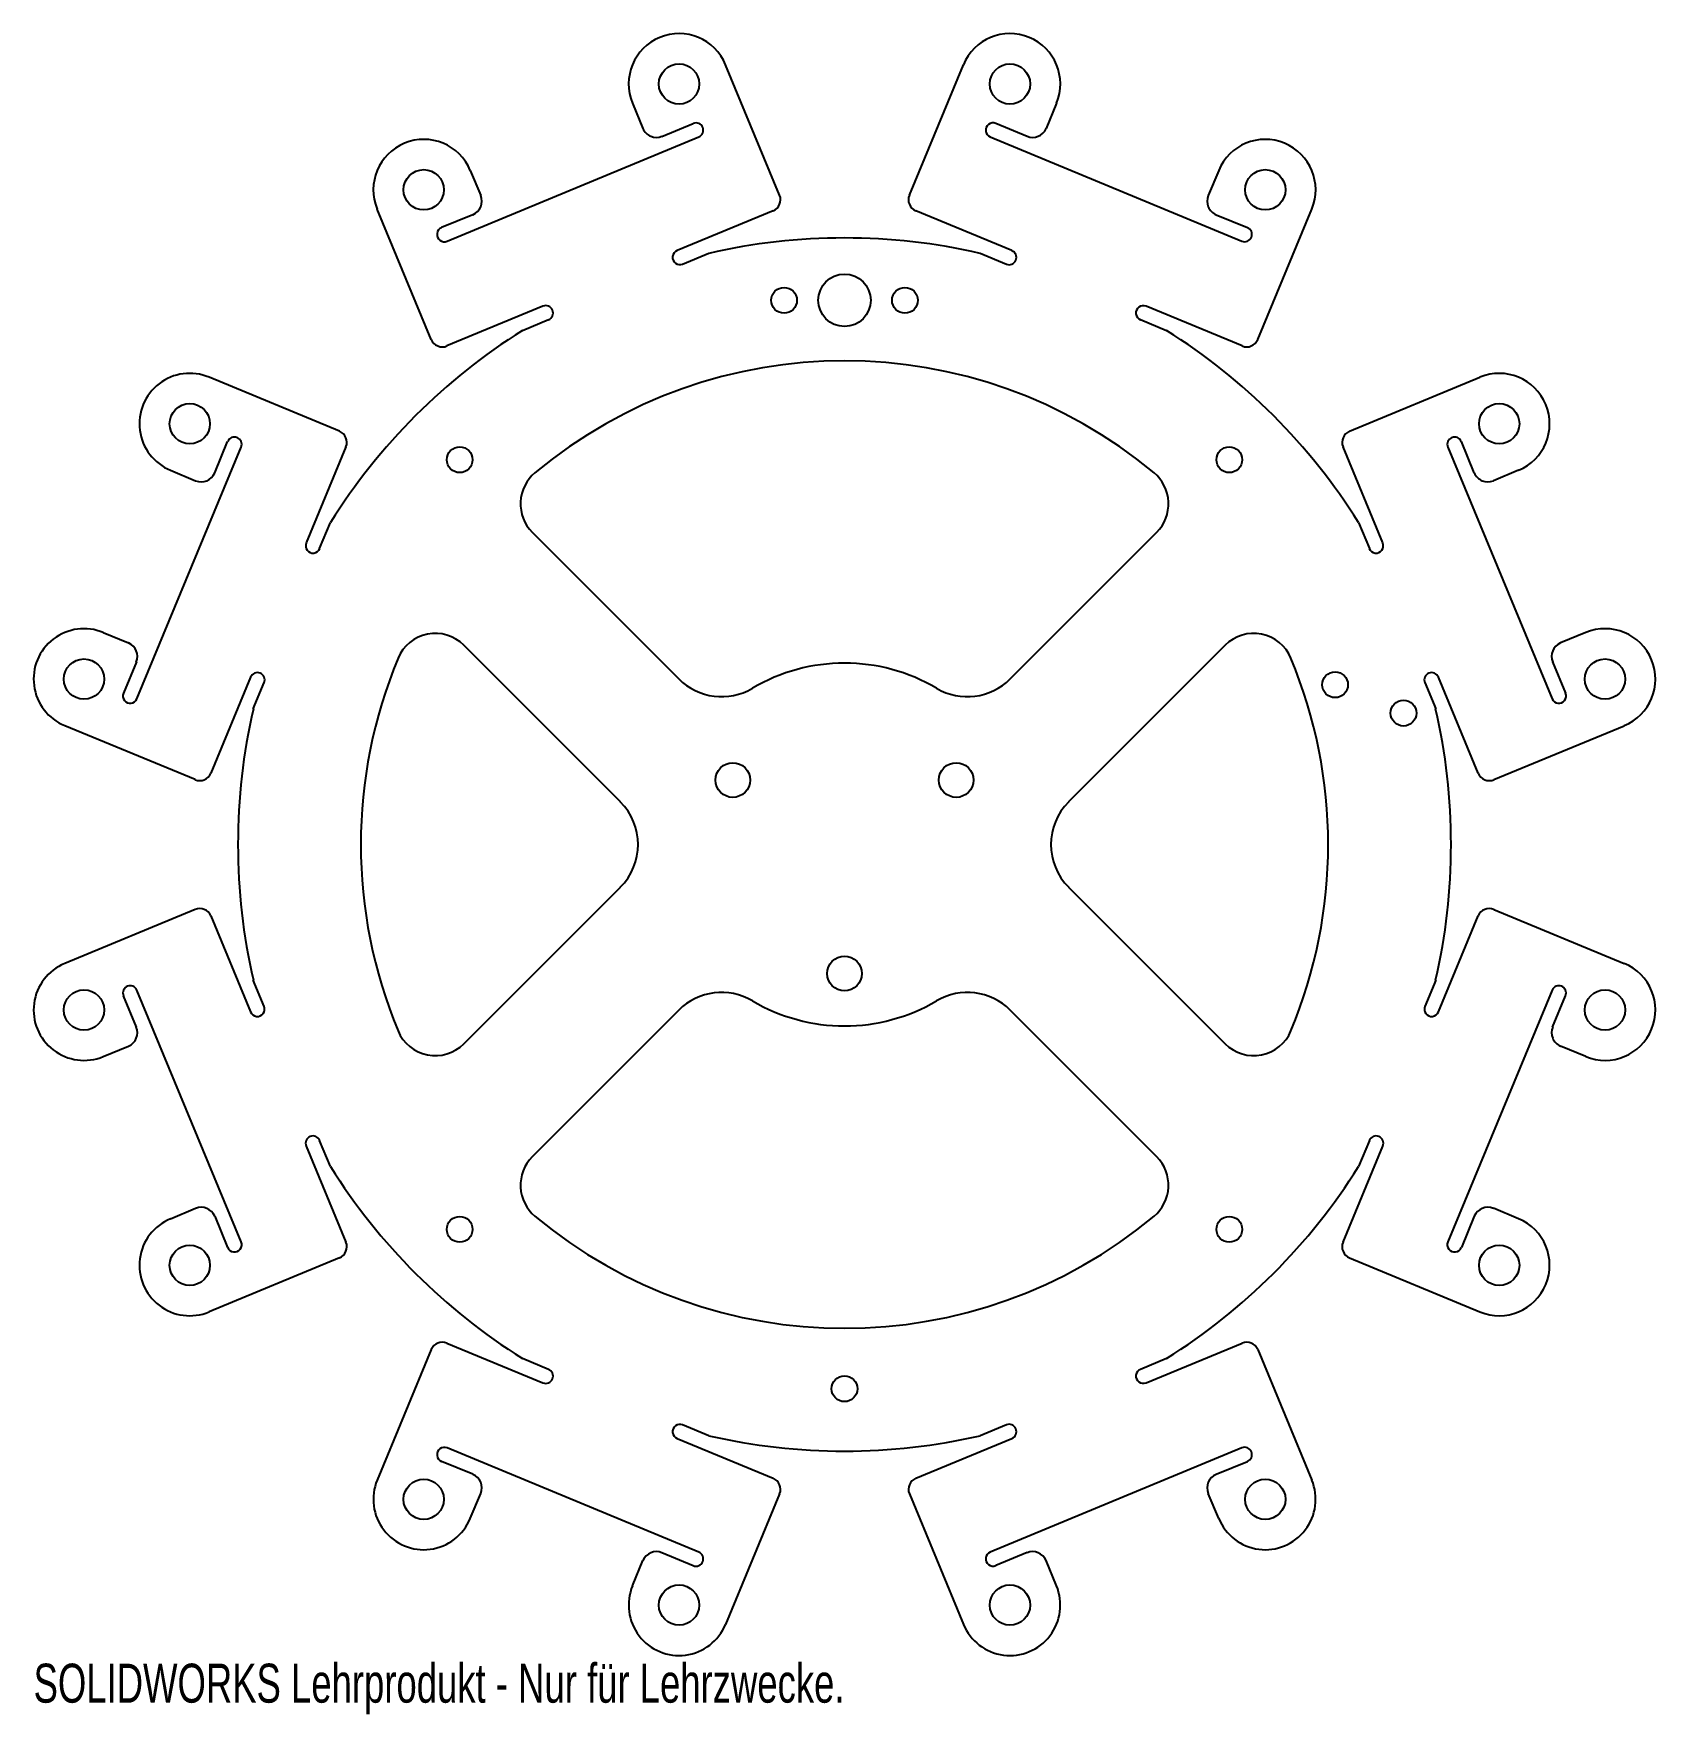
# Model space of a CAD drawing. Header units: millimetres. Extents: x -101 to 101, y -108 to 101.
import ezdxf

# ---------------------------------------------------------------- set-up
doc = ezdxf.new("R2010")
doc.units = ezdxf.units.MM
doc.styles.add('SLDTEXTSTYLE0', font='TXT', dxfattribs={"width": 0.7})

msp = doc.modelspace()

# ---------------------------------------------------------------- linework, layer by layer
at = {"color": 7, "linetype": 'Continuous', "lineweight": 25}
for p, q in [((-8.05, 80.55), (-14.74, 96.72)), ((8.05, 80.55), (14.74, 96.72)), ((-26.29, 91.94), (-25, 88.81)), ((26.29, 91.94), (25, 88.81)), ((-49.28, 74.84), (-18.07, 87.77)), ((-22.64, 87.83), (-18.76, 89.44)), ((18.07, 87.77), (49.28, 74.84)), ((22.64, 87.83), (18.76, 89.44)), ((-46.42, 83.6), (-45.12, 80.48)), ((46.42, 83.6), (45.12, 80.48)), ((-51.27, 62.65), (-57.96, 78.82)), ((-46.1, 78.11), (-49.97, 76.51)), ((-8.86, 78.59), (-20.77, 73.66)), ((20.77, 73.66), (8.86, 78.59)), ((46.1, 78.11), (49.97, 76.51)), ((51.27, 62.65), (57.96, 78.82)), ((-20.08, 71.99), (-16.84, 73.33)), ((16.84, 73.33), (20.08, 71.99)), ((-37.4, 66.77), (-49.31, 61.84)), ((49.31, 61.84), (37.4, 66.77)), ((-39.94, 63.76), (-36.71, 65.1)), ((36.71, 65.1), (39.94, 63.76)), ((-62.65, 51.27), (-78.82, 57.96)), ((62.65, 51.27), (78.82, 57.96)), ((-87.77, 18.07), (-74.84, 49.28)), ((-78.11, 46.1), (-76.51, 49.97)), ((-61.84, 49.31), (-66.77, 37.4)), ((66.77, 37.4), (61.84, 49.31)), ((74.84, 49.28), (87.77, 18.07)), ((78.11, 46.1), (76.51, 49.97)), ((-83.6, 46.42), (-80.48, 45.12)), ((83.6, 46.42), (80.48, 45.12)), ((-65.1, 36.71), (-63.76, 39.94)), ((63.76, 39.94), (65.1, 36.71)), ((-38.73, 38.73), (-20.54, 20.54)), ((20.54, 20.54), (38.73, 38.73)), ((-91.94, 26.29), (-88.81, 25)), ((91.94, 26.29), (88.81, 25)), ((-27.8, 5.3), (-47.22, 24.72)), ((47.22, 24.72), (27.8, 5.3)), ((-87.83, 22.64), (-89.44, 18.76)), ((87.83, 22.64), (89.44, 18.76)), ((-73.66, 20.77), (-78.59, 8.86)), ((-73.33, 16.84), (-71.99, 20.08)), ((71.99, 20.08), (73.33, 16.84)), ((78.59, 8.86), (73.66, 20.77)), ((-80.55, 8.05), (-96.72, 14.74)), ((80.55, 8.05), (96.72, 14.74)), ((-47.22, -24.72), (-27.8, -5.3)), ((27.8, -5.3), (47.22, -24.72)), ((-80.55, -8.05), (-96.72, -14.74)), ((80.55, -8.05), (96.72, -14.74)), ((-78.59, -8.86), (-73.66, -20.77)), ((73.66, -20.77), (78.59, -8.86)), ((-74.84, -49.28), (-87.77, -18.07)), ((-71.99, -20.08), (-73.33, -16.84)), ((73.33, -16.84), (71.99, -20.08)), ((87.77, -18.07), (74.84, -49.28)), ((-87.83, -22.64), (-89.44, -18.76)), ((-20.54, -20.54), (-38.73, -38.73)), ((38.73, -38.73), (20.54, -20.54)), ((87.83, -22.64), (89.44, -18.76)), ((-91.94, -26.29), (-88.81, -25)), ((91.94, -26.29), (88.81, -25)), ((-66.77, -37.4), (-61.84, -49.31)), ((-63.76, -39.94), (-65.1, -36.71)), ((61.84, -49.31), (66.77, -37.4)), ((65.1, -36.71), (63.76, -39.94)), ((-83.6, -46.42), (-80.48, -45.12)), ((83.6, -46.42), (80.48, -45.12)), ((-78.11, -46.1), (-76.51, -49.97)), ((78.11, -46.1), (76.51, -49.97)), ((-62.65, -51.27), (-78.82, -57.96)), ((62.65, -51.27), (78.82, -57.96)), ((-49.31, -61.84), (-37.4, -66.77)), ((37.4, -66.77), (49.31, -61.84)), ((-51.27, -62.65), (-57.96, -78.82)), ((-36.71, -65.1), (-39.94, -63.76)), ((39.94, -63.76), (36.71, -65.1)), ((51.27, -62.65), (57.96, -78.82)), ((-16.84, -73.33), (-20.08, -71.99)), ((20.08, -71.99), (16.84, -73.33)), ((-18.07, -87.77), (-49.28, -74.84)), ((-20.77, -73.66), (-8.86, -78.59)), ((8.86, -78.59), (20.77, -73.66)), ((49.28, -74.84), (18.07, -87.77)), ((-46.1, -78.11), (-49.97, -76.51)), ((46.1, -78.11), (49.97, -76.51)), ((-46.42, -83.6), (-45.12, -80.48)), ((-8.05, -80.55), (-14.74, -96.72)), ((8.05, -80.55), (14.74, -96.72)), ((46.42, -83.6), (45.12, -80.48)), ((-26.29, -91.94), (-25, -88.81)), ((-22.64, -87.83), (-18.76, -89.44)), ((22.64, -87.83), (18.76, -89.44)), ((26.29, -91.94), (25, -88.81))]:
    msp.add_line(p, q, dxfattribs=at)
for centre, radius in [((-20.52, 94.33), 2.5), ((20.52, 94.33), 2.5), ((-52.19, 81.21), 2.5), ((52.19, 81.21), 2.5), ((-7.5, 67.5), 1.6), ((0, 67.5), 3.25), ((7.5, 67.5), 1.6), ((-81.21, 52.19), 2.5), ((81.21, 52.19), 2.5), ((-47.73, 47.73), 1.6), ((47.73, 47.73), 1.6), ((-94.33, 20.52), 2.5), ((94.33, 20.52), 2.5), ((60.85, 19.82), 1.6), ((69.34, 16.3), 1.6), ((-13.86, 8), 2.15), ((13.86, 8), 2.15), ((0, -16), 2.15), ((-94.33, -20.52), 2.5), ((94.33, -20.52), 2.5), ((-47.73, -47.73), 1.6), ((47.73, -47.73), 1.6), ((-81.21, -52.19), 2.5), ((81.21, -52.19), 2.5), ((0, -67.5), 1.6), ((-52.19, -81.21), 2.5), ((52.19, -81.21), 2.5), ((-20.52, -94.33), 2.5), ((20.52, -94.33), 2.5)]:
    msp.add_circle(centre, radius, dxfattribs=at)
for centre, radius, start, end in [((-20.52, 94.33), 6.25, 22.5, 202.5), ((20.52, 94.33), 6.25, 337.5, 157.5), ((-23.33, 89.51), 1.81, 202.5, 292.5), ((-18.42, 88.6), 0.906, 292.5, 112.5), ((18.42, 88.6), 0.906, 67.5, 247.5), ((23.33, 89.51), 1.81, 247.5, 337.5), ((-52.19, 81.21), 6.25, 22.5, 202.5), ((52.19, 81.21), 6.25, 337.5, 157.5), ((-46.8, 79.79), 1.81, 292.5, 22.5), ((-9.43, 79.98), 1.5, 292.5, 22.5), ((9.43, 79.98), 1.5, 157.5, 247.5), ((46.8, 79.79), 1.81, 157.5, 247.5), ((-49.63, 75.67), 0.906, 112.5, 292.5), ((0, 0), 75.23, 77.0639, 102.9361), ((49.63, 75.67), 0.906, 247.5, 67.5), ((-20.42, 72.82), 0.906, 112.5, 292.5), ((20.42, 72.82), 0.906, 247.5, 67.5), ((-37.05, 65.93), 0.906, 292.5, 112.5), ((37.05, 65.93), 0.906, 67.5, 247.5), ((0, 0), 75.23, 122.0639, 147.9361), ((-49.88, 63.22), 1.5, 202.5, 292.5), ((0, 0), 75.23, 32.0639, 57.9361), ((49.88, 63.22), 1.5, 247.5, 337.5), ((-81.21, 52.19), 6.25, 67.5, 247.5), ((0, 0), 60, 50.2159, 129.7841), ((81.21, 52.19), 6.25, 292.5, 112.5), ((-75.67, 49.63), 0.906, 337.5, 157.5), ((-63.22, 49.88), 1.5, 337.5, 67.5), ((63.22, 49.88), 1.5, 112.5, 202.5), ((75.67, 49.63), 0.906, 22.5, 202.5), ((-79.79, 46.8), 1.81, 247.5, 337.5), ((-35.19, 42.27), 5, 129.7841, 225), ((35.19, 42.27), 5, 315, 50.2159), ((79.79, 46.8), 1.81, 202.5, 292.5), ((-65.93, 37.05), 0.906, 157.5, 337.5), ((65.93, 37.05), 0.906, 202.5, 22.5), ((-94.33, 20.52), 6.25, 67.5, 247.5), ((-50.76, 21.19), 5, 45, 157.3448), ((50.76, 21.19), 5, 22.6552, 135), ((94.33, 20.52), 6.25, 292.5, 112.5), ((-89.51, 23.33), 1.81, 337.5, 67.5), ((0, 0), 60, 157.3448, 202.6552), ((0, 0), 60, 337.3448, 22.6552), ((89.51, 23.33), 1.81, 112.5, 202.5), ((-72.82, 20.42), 0.906, 337.5, 157.5), ((0, 0), 22.5, 59.4775, 120.5225), ((72.82, 20.42), 0.906, 22.5, 202.5), ((-88.6, 18.42), 0.906, 157.5, 337.5), ((-15.24, 25.84), 7.5, 225, 300.5225), ((15.24, 25.84), 7.5, 239.4775, 315), ((88.6, 18.42), 0.906, 202.5, 22.5), ((0, 0), 75.23, 167.0639, 192.9361), ((0, 0), 75.23, 347.0639, 12.9361), ((-79.98, 9.43), 1.5, 247.5, 337.5), ((79.98, 9.43), 1.5, 202.5, 292.5), ((-33.11, 0), 7.5, 315, 45), ((33.11, 0), 7.5, 135, 225), ((-79.98, -9.43), 1.5, 22.5, 112.5), ((79.98, -9.43), 1.5, 67.5, 157.5), ((-94.33, -20.52), 6.25, 112.5, 292.5), ((94.33, -20.52), 6.25, 247.5, 67.5), ((-88.6, -18.42), 0.906, 22.5, 202.5), ((-15.24, -25.84), 7.5, 59.4775, 135), ((15.24, -25.84), 7.5, 45, 120.5225), ((88.6, -18.42), 0.906, 337.5, 157.5), ((-72.82, -20.42), 0.906, 202.5, 22.5), ((0, 0), 22.5, 239.4775, 300.5225), ((72.82, -20.42), 0.906, 157.5, 337.5), ((-89.51, -23.33), 1.81, 292.5, 22.5), ((89.51, -23.33), 1.81, 157.5, 247.5), ((-50.76, -21.19), 5, 202.6552, 315), ((50.76, -21.19), 5, 225, 337.3448), ((-65.93, -37.05), 0.906, 22.5, 202.5), ((65.93, -37.05), 0.906, 337.5, 157.5), ((-35.19, -42.27), 5, 135, 230.2159), ((35.19, -42.27), 5, 309.7841, 45), ((0, 0), 75.23, 212.0639, 237.9361), ((0, 0), 75.23, 302.0639, 327.9361), ((-79.79, -46.8), 1.81, 22.5, 112.5), ((79.79, -46.8), 1.81, 67.5, 157.5), ((-81.21, -52.19), 6.25, 112.5, 292.5), ((0, 0), 60, 230.2159, 309.7841), ((81.21, -52.19), 6.25, 247.5, 67.5), ((-75.67, -49.63), 0.906, 202.5, 22.5), ((-63.22, -49.88), 1.5, 292.5, 22.5), ((63.22, -49.88), 1.5, 157.5, 247.5), ((75.67, -49.63), 0.906, 157.5, 337.5), ((-49.88, -63.22), 1.5, 67.5, 157.5), ((49.88, -63.22), 1.5, 22.5, 112.5), ((-37.05, -65.93), 0.906, 247.5, 67.5), ((37.05, -65.93), 0.906, 112.5, 292.5), ((-20.42, -72.82), 0.906, 67.5, 247.5), ((20.42, -72.82), 0.906, 292.5, 112.5), ((-49.63, -75.67), 0.906, 67.5, 247.5), ((0, 0), 75.23, 257.0639, 282.9361), ((49.63, -75.67), 0.906, 292.5, 112.5), ((-52.19, -81.21), 6.25, 157.5, 337.5), ((-46.8, -79.79), 1.81, 337.5, 67.5), ((-9.43, -79.98), 1.5, 337.5, 67.5), ((9.43, -79.98), 1.5, 112.5, 202.5), ((46.8, -79.79), 1.81, 112.5, 202.5), ((52.19, -81.21), 6.25, 202.5, 22.5), ((-23.33, -89.51), 1.81, 67.5, 157.5), ((-18.42, -88.6), 0.906, 247.5, 67.5), ((18.42, -88.6), 0.906, 112.5, 292.5), ((23.33, -89.51), 1.81, 22.5, 112.5), ((-20.52, -94.33), 6.25, 157.5, 337.5), ((20.52, -94.33), 6.25, 202.5, 22.5)]:
    msp.add_arc(centre, radius, start, end, dxfattribs=at)

# ---------------------------------------------------------------- texts
at = {"color": 7, "linetype": 'Continuous', "insert": (-100.58, -101.6), "char_height": 4.8336, "attachment_point": 1, "style": 'SLDTEXTSTYLE0'}
msp.add_mtext('SOLIDWORKS Lehrprodukt - Nur für Lehrzwecke.', dxfattribs=at)

doc.saveas('drawing.dxf')
